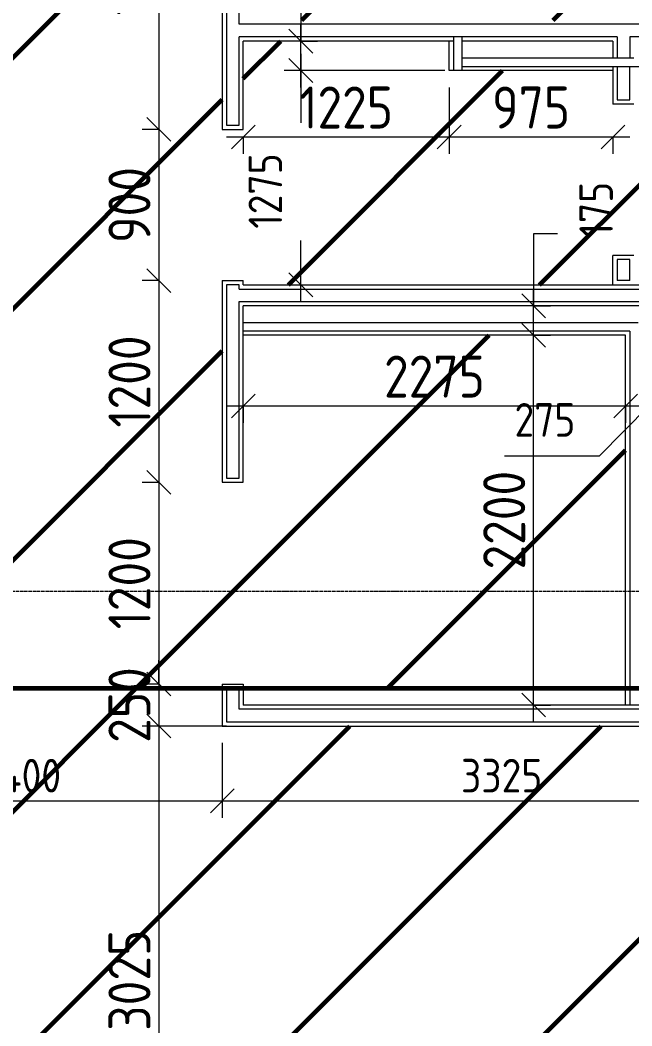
# Model space of a CAD drawing. Header units: millimetres. Extents: x -56773 to 323062, y -262288 to 76460.
# Drawn here: x 37006 to 40646, y -48044 to -42060 of the extents above; entities that cross this region are included whole.
import ezdxf

# ---------------------------------------------------------------- set-up
doc = ezdxf.new("R2010")
doc.units = ezdxf.units.MM
doc.linetypes.add('ADSK_Линия сетки', pattern=[25, 20, -2.5, 0, -2.5])
for name, color, linetype, lineweight in [('1.1) Шлифовка потолка', 5, 'Continuous', 60), ('Оси', 7, 'Continuous', 9), ('Размеры', 7, 'Continuous', 9), ('Стены несущие', 7, 'Continuous', 30), ('Стены отделка', 7, 'Continuous', 30), ('Стены штриховка', 7, 'Continuous', 9)]:
    doc.layers.add(name, color=color, linetype=linetype, lineweight=lineweight)
doc.styles.add('GOST Common_2', font='', dxfattribs={"width": 0.9, "height": 250})
doc.styles.add('GOST Common_3', font='', dxfattribs={"width": 0.9, "height": 200})
doc.styles.get('GOST Common_2').set_extended_font_data('GOST Common')
doc.styles.get('GOST Common_3').set_extended_font_data('GOST Common')
doc.dimstyles.new('ADSK_Основной_2_0_1', dxfattribs={"dimscale": 304.8, "dimtxt": 201.142999, "dimasz": 0.463911, "dimexe": 0.328084, "dimexo": 0.328084, "dimgap": 0.164042, "dimtad": 1, "dimdec": 3, "dimrnd": 0.001, "dimdsep": 46, "dimtxsty": 'GOST Common_3', "dimblk1": 'OBLIQUE', "dimblk2": 'OBLIQUE', "dimsah": 1, "dimcen": 0.09, "dimdle": 0.328084, "dimazin": 2, "dimtfac": 1, "dimtdec": 4, "dimtix": 1, "dimtmove": 1, "dimatfit": 3, "dimfxl": 1, "dimtvp": 1, "dimtolj": 1, "dimtzin": 0, "dimlwd": 20, "dimlwe": 20, "dimarcsym": 2})
doc.dimstyles.new('ADSK_Основной_2_0_2', dxfattribs={"dimscale": 304.8, "dimtxt": 201.142999, "dimasz": 0.463911, "dimexe": 0.328084, "dimexo": 0.328084, "dimgap": 0.164042, "dimtad": 1, "dimdec": 3, "dimrnd": 0.001, "dimdsep": 46, "dimtxsty": 'GOST Common_3', "dimblk1": 'OBLIQUE', "dimblk2": 'OBLIQUE', "dimsah": 1, "dimcen": 0.09, "dimdle": 0.328084, "dimazin": 2, "dimtfac": 1, "dimtdec": 4, "dimtix": 1, "dimtmove": 0, "dimatfit": 3, "dimfxl": 1, "dimtvp": 1, "dimtolj": 1, "dimtzin": 0, "dimlwd": 20, "dimlwe": 20, "dimarcsym": 2})
doc.dimstyles.new('ADSK_Основной_2_0_3', dxfattribs={"dimscale": 304.8, "dimtxt": 201.142999, "dimasz": 0.463911, "dimexe": 0.328084, "dimexo": 0.328084, "dimgap": 0.164042, "dimtad": 1, "dimdec": 3, "dimrnd": 0.001, "dimdsep": 46, "dimtxsty": 'GOST Common_2', "dimblk1": 'OBLIQUE', "dimblk2": 'OBLIQUE', "dimsah": 1, "dimcen": 0.09, "dimdle": 0.328084, "dimazin": 2, "dimtfac": 1, "dimtdec": 4, "dimtix": 1, "dimtmove": 0, "dimatfit": 3, "dimfxl": 1, "dimtvp": 1, "dimtolj": 1, "dimtzin": 0, "dimlwd": 20, "dimlwe": 20, "dimarcsym": 2})

# ---------------------------------------------------------------- blocks, each defined once
blk = doc.blocks.new('_Oblique')
at = {"color": 0, "linetype": 'ByBlock', "lineweight": -2}
blk.add_line((-0.5, -0.5), (0.5, 0.5), dxfattribs=at)
blk = doc.blocks.new('*D3856')
at = {"layer": 'Defpoints', "color": 0, "transparency": 16777216}
for p in [(35808.9, -46034.7), (38208.9, -46259.7), (38208.9, -46704.9)]:
    blk.add_point(p, dxfattribs=at)
at = {"layer": 'Размеры', "color": 0, "lineweight": 20, "transparency": 16777216}
for p, q in [((35808.9, -46134.7), (35808.9, -46804.9)), ((38208.9, -46359.7), (38208.9, -46804.9)), ((35708.9, -46704.9), (38308.9, -46704.9))]:
    blk.add_line(p, q, dxfattribs=at)
at = {"layer": 'Размеры', "color": 0, "lineweight": 20, "transparency": 16777216, "xscale": 141.4, "yscale": 141.4, "zscale": 141.4, "rotation": 180}
blk.add_blockref('_Oblique', (35808.9, -46704.9), dxfattribs=at)
at = {"layer": 'Размеры', "color": 0, "lineweight": 20, "transparency": 16777216, "xscale": 141.4, "yscale": 141.4, "zscale": 141.4}
blk.add_blockref('_Oblique', (38208.9, -46704.9), dxfattribs=at)
at = {"layer": 'Размеры', "color": 0, "lineweight": 9, "transparency": 16777216, "insert": (37008.9, -46554.9), "char_height": 200, "width": 625.93, "attachment_point": 5, "style": 'GOST Common_3'}
blk.add_mtext('\\A1;2400', dxfattribs=at)
blk = doc.blocks.new('*D3857')
at = {"layer": 'Defpoints', "color": 0, "transparency": 16777216}
for p in [(38208.9, -46259.7), (41533.9, -46604.9), (41533.9, -46704.9)]:
    blk.add_point(p, dxfattribs=at)
at = {"layer": 'Размеры', "color": 0, "lineweight": 20, "transparency": 16777216}
for p, q in [((38208.9, -46359.7), (38208.9, -46804.9)), ((38108.9, -46704.9), (41633.9, -46704.9)), ((41533.9, -46704.9), (41533.9, -46804.9))]:
    blk.add_line(p, q, dxfattribs=at)
at = {"layer": 'Размеры', "color": 0, "lineweight": 20, "transparency": 16777216, "xscale": 141.4, "yscale": 141.4, "zscale": 141.4, "rotation": 180}
blk.add_blockref('_Oblique', (38208.9, -46704.9), dxfattribs=at)
at = {"layer": 'Размеры', "color": 0, "lineweight": 20, "transparency": 16777216, "xscale": 141.4, "yscale": 141.4, "zscale": 141.4}
blk.add_blockref('_Oblique', (41533.9, -46704.9), dxfattribs=at)
at = {"layer": 'Размеры', "color": 0, "lineweight": 9, "transparency": 16777216, "insert": (39871.4, -46554.9), "char_height": 200, "width": 605.475, "attachment_point": 5, "style": 'GOST Common_3'}
blk.add_mtext('\\A1;3325', dxfattribs=at)
blk = doc.blocks.new('*D3650')
at = {"layer": 'Defpoints', "color": 0, "transparency": 16777216}
for p in [(40761.4, -39659.7), (40883.9, -39659.7), (40661.4, -42059.7)]:
    blk.add_point(p, dxfattribs=at)
at = {"layer": 'Размеры', "color": 0, "lineweight": 20, "transparency": 16777216}
for p, q in [((40761.4, -42159.7), (40761.4, -39559.7)), ((40783.9, -39659.7), (40661.4, -39659.7)), ((40761.4, -42059.7), (40861.4, -42059.7))]:
    blk.add_line(p, q, dxfattribs=at)
at = {"layer": 'Размеры', "color": 0, "lineweight": 20, "transparency": 16777216, "xscale": 141.4, "yscale": 141.4, "zscale": 141.4}
for p, rotation in [((40761.4, -39659.7), 90), ((40761.4, -42059.7), 270)]:
    blk.add_blockref('_Oblique', p, dxfattribs=dict(at, rotation=rotation))
at = {"layer": 'Размеры', "color": 0, "lineweight": 9, "transparency": 16777216, "insert": (40586.4, -40859.7), "char_height": 250, "width": 625.93, "attachment_point": 5, "rotation": 90, "style": 'GOST Common_2'}
blk.add_mtext('\\A1;2400', dxfattribs=at)
blk = doc.blocks.new('*D3652')
at = {"layer": 'Defpoints', "color": 0, "transparency": 16777216}
for p in [(38676.3, -42359.7), (39633.9, -42359.7), (38576.3, -43634.7)]:
    blk.add_point(p, dxfattribs=at)
at = {"layer": 'Размеры', "color": 0, "lineweight": 20, "transparency": 16777216}
for p, q in [((38676.3, -42259.7), (38676.3, -42670.7)), ((39533.9, -42359.7), (38576.3, -42359.7)), ((38676.3, -43734.7), (38676.3, -43370.7)), ((38676.3, -43634.7), (38776.3, -43634.7))]:
    blk.add_line(p, q, dxfattribs=at)
at = {"layer": 'Размеры', "color": 0, "lineweight": 20, "transparency": 16777216, "xscale": 141.4, "yscale": 141.4, "zscale": 141.4}
for p, rotation in [((38676.3, -42359.7), 90), ((38676.3, -43634.7), 270)]:
    blk.add_blockref('_Oblique', p, dxfattribs=dict(at, rotation=rotation))
at = {"layer": 'Размеры', "color": 0, "lineweight": 9, "transparency": 16777216, "insert": (38364.9, -43300.9), "char_height": 200, "width": 560.473, "attachment_point": 1, "rotation": 90, "line_spacing_factor": 1.022761, "style": 'GOST Common_3'}
blk.add_mtext('\\A1;1275', dxfattribs=at)
blk = doc.blocks.new('*D3653')
at = {"layer": 'Defpoints', "color": 0, "transparency": 16777216}
for p in [(38576.3, -42184.7), (38676.3, -42184.7), (39633.9, -42359.7)]:
    blk.add_point(p, dxfattribs=at)
at = {"layer": 'Размеры', "color": 0, "lineweight": 20, "transparency": 16777216}
for p, q in [((38817.7, -41788.2), (38676.3, -41788.2)), ((38676.3, -41788.2), (38676.3, -42184.7)), ((38676.3, -42459.7), (38676.3, -42084.7)), ((38676.3, -42184.7), (38776.3, -42184.7)), ((39533.9, -42359.7), (38576.3, -42359.7))]:
    blk.add_line(p, q, dxfattribs=at)
at = {"layer": 'Размеры', "color": 0, "lineweight": 20, "transparency": 16777216, "xscale": 141.4, "yscale": 141.4, "zscale": 141.4}
for p, rotation in [((38676.3, -42184.7), 90), ((38676.3, -42359.7), 270)]:
    blk.add_blockref('_Oblique', p, dxfattribs=dict(at, rotation=rotation))
at = {"layer": 'Размеры', "color": 0, "lineweight": 9, "transparency": 16777216, "insert": (38948.6, -41809.4), "char_height": 200, "width": 409.104, "attachment_point": 1, "rotation": 90, "line_spacing_factor": 1.022761, "style": 'GOST Common_3'}
blk.add_mtext('\\A1;175', dxfattribs=at)
blk = doc.blocks.new('*D3654')
at = {"layer": 'Defpoints', "color": 0, "transparency": 16777216}
for p in [(39558.9, -42359.7), (38333.9, -42654.6), (39558.9, -42754.6)]:
    blk.add_point(p, dxfattribs=at)
at = {"layer": 'Размеры', "color": 0, "lineweight": 20, "transparency": 16777216}
for p, q in [((39558.9, -42459.7), (39558.9, -42854.6)), ((38233.9, -42754.6), (39658.9, -42754.6)), ((38333.9, -42754.6), (38333.9, -42854.6))]:
    blk.add_line(p, q, dxfattribs=at)
at = {"layer": 'Размеры', "color": 0, "lineweight": 20, "transparency": 16777216, "xscale": 141.4, "yscale": 141.4, "zscale": 141.4, "rotation": 180}
blk.add_blockref('_Oblique', (38333.9, -42754.6), dxfattribs=at)
at = {"layer": 'Размеры', "color": 0, "lineweight": 20, "transparency": 16777216, "xscale": 141.4, "yscale": 141.4, "zscale": 141.4}
blk.add_blockref('_Oblique', (39558.9, -42754.6), dxfattribs=at)
at = {"layer": 'Размеры', "color": 0, "lineweight": 9, "transparency": 16777216, "insert": (38946.4, -42579.6), "char_height": 250, "width": 560.473, "attachment_point": 5, "style": 'GOST Common_2'}
blk.add_mtext('\\A1;1225', dxfattribs=at)
blk = doc.blocks.new('*D3655')
at = {"layer": 'Defpoints', "color": 0, "transparency": 16777216}
for p in [(39558.9, -42359.7), (40533.9, -42654.6), (40533.9, -42754.6)]:
    blk.add_point(p, dxfattribs=at)
at = {"layer": 'Размеры', "color": 0, "lineweight": 20, "transparency": 16777216}
for p, q in [((39558.9, -42459.7), (39558.9, -42854.6)), ((39458.9, -42754.6), (40633.9, -42754.6)), ((40533.9, -42754.6), (40533.9, -42854.6))]:
    blk.add_line(p, q, dxfattribs=at)
at = {"layer": 'Размеры', "color": 0, "lineweight": 20, "transparency": 16777216, "xscale": 141.4, "yscale": 141.4, "zscale": 141.4, "rotation": 180}
blk.add_blockref('_Oblique', (39558.9, -42754.6), dxfattribs=at)
at = {"layer": 'Размеры', "color": 0, "lineweight": 20, "transparency": 16777216, "xscale": 141.4, "yscale": 141.4, "zscale": 141.4}
blk.add_blockref('_Oblique', (40533.9, -42754.6), dxfattribs=at)
at = {"layer": 'Размеры', "color": 0, "lineweight": 9, "transparency": 16777216, "insert": (40046.4, -42579.6), "char_height": 250, "width": 454.106, "attachment_point": 5, "style": 'GOST Common_2'}
blk.add_mtext('\\A1;975', dxfattribs=at)
blk = doc.blocks.new('*D3656')
at = {"layer": 'Defpoints', "color": 0, "transparency": 16777216}
for p in [(38333.9, -44255.4), (40608.9, -44255.4), (40608.9, -44355.4)]:
    blk.add_point(p, dxfattribs=at)
at = {"layer": 'Размеры', "color": 0, "lineweight": 20, "transparency": 16777216}
for p, q in [((38233.9, -44355.4), (40708.9, -44355.4)), ((38333.9, -44355.4), (38333.9, -44455.4)), ((40608.9, -44355.4), (40608.9, -44455.4))]:
    blk.add_line(p, q, dxfattribs=at)
at = {"layer": 'Размеры', "color": 0, "lineweight": 20, "transparency": 16777216, "xscale": 141.4, "yscale": 141.4, "zscale": 141.4, "rotation": 180}
blk.add_blockref('_Oblique', (38333.9, -44355.4), dxfattribs=at)
at = {"layer": 'Размеры', "color": 0, "lineweight": 20, "transparency": 16777216, "xscale": 141.4, "yscale": 141.4, "zscale": 141.4}
blk.add_blockref('_Oblique', (40608.9, -44355.4), dxfattribs=at)
at = {"layer": 'Размеры', "color": 0, "lineweight": 9, "transparency": 16777216, "insert": (39471.4, -44180.4), "char_height": 250, "width": 605.475, "attachment_point": 5, "style": 'GOST Common_2'}
blk.add_mtext('\\A1;2275', dxfattribs=at)
blk = doc.blocks.new('*D3657')
at = {"layer": 'Defpoints', "color": 0, "transparency": 16777216}
for p in [(40608.9, -44255.4), (40883.9, -44255.4), (40883.9, -44355.4)]:
    blk.add_point(p, dxfattribs=at)
at = {"layer": 'Размеры', "color": 0, "lineweight": 20, "transparency": 16777216}
for p, q in [((40746.4, -44355.4), (40451.5, -44654.7)), ((40508.9, -44355.4), (40983.9, -44355.4)), ((40608.9, -44355.4), (40608.9, -44455.4)), ((40883.9, -44355.4), (40883.9, -44455.4)), ((40451.5, -44654.7), (39888.6, -44654.7))]:
    blk.add_line(p, q, dxfattribs=at)
at = {"layer": 'Размеры', "color": 0, "lineweight": 20, "transparency": 16777216, "xscale": 141.4, "yscale": 141.4, "zscale": 141.4, "rotation": 180}
blk.add_blockref('_Oblique', (40608.9, -44355.4), dxfattribs=at)
at = {"layer": 'Размеры', "color": 0, "lineweight": 20, "transparency": 16777216, "xscale": 141.4, "yscale": 141.4, "zscale": 141.4}
blk.add_blockref('_Oblique', (40883.9, -44355.4), dxfattribs=at)
at = {"layer": 'Размеры', "color": 0, "lineweight": 9, "transparency": 16777216, "insert": (39947.4, -44338.1), "char_height": 200, "width": 454.106, "attachment_point": 1, "line_spacing_factor": 1.022761, "style": 'GOST Common_3'}
blk.add_mtext('\\A1;275', dxfattribs=at)
blk = doc.blocks.new('*D3658')
at = {"layer": 'Defpoints', "color": 0, "transparency": 16777216}
for p in [(39961.4, -43934.7), (40061.4, -43934.7), (39961.4, -46134.7)]:
    blk.add_point(p, dxfattribs=at)
at = {"layer": 'Размеры', "color": 0, "lineweight": 20, "transparency": 16777216}
for p, q in [((40061.4, -46234.7), (40061.4, -43834.7)), ((40061.4, -43934.7), (40161.4, -43934.7)), ((40061.4, -46134.7), (40161.4, -46134.7))]:
    blk.add_line(p, q, dxfattribs=at)
at = {"layer": 'Размеры', "color": 0, "lineweight": 20, "transparency": 16777216, "xscale": 141.4, "yscale": 141.4, "zscale": 141.4}
for p, rotation in [((40061.4, -43934.7), 90), ((40061.4, -46134.7), 270)]:
    blk.add_blockref('_Oblique', p, dxfattribs=dict(at, rotation=rotation))
at = {"layer": 'Размеры', "color": 0, "lineweight": 9, "transparency": 16777216, "insert": (39886.4, -45034.7), "char_height": 250, "width": 605.475, "attachment_point": 5, "rotation": 90, "style": 'GOST Common_2'}
blk.add_mtext('\\A1;2200', dxfattribs=at)
blk = doc.blocks.new('*D3659')
at = {"layer": 'Defpoints', "color": 0, "transparency": 16777216}
for p in [(39961.4, -43759.7), (40061.4, -43759.7), (39961.4, -43934.7)]:
    blk.add_point(p, dxfattribs=at)
at = {"layer": 'Размеры', "color": 0, "lineweight": 20, "transparency": 16777216}
for p, q in [((40202.8, -43331.7), (40061.4, -43331.7)), ((40061.4, -43331.7), (40061.4, -43759.7)), ((40061.4, -44034.7), (40061.4, -43659.7)), ((40061.4, -43759.7), (40161.4, -43759.7)), ((40061.4, -43934.7), (40161.4, -43934.7))]:
    blk.add_line(p, q, dxfattribs=at)
at = {"layer": 'Размеры', "color": 0, "lineweight": 20, "transparency": 16777216, "xscale": 141.4, "yscale": 141.4, "zscale": 141.4}
for p, rotation in [((40061.4, -43759.7), 90), ((40061.4, -43934.7), 270)]:
    blk.add_blockref('_Oblique', p, dxfattribs=dict(at, rotation=rotation))
at = {"layer": 'Размеры', "color": 0, "lineweight": 9, "transparency": 16777216, "insert": (40333.7, -43352.9), "char_height": 200, "width": 409.104, "attachment_point": 1, "rotation": 90, "line_spacing_factor": 1.022761, "style": 'GOST Common_3'}
blk.add_mtext('\\A1;175', dxfattribs=at)
blk = doc.blocks.new('*D3677')
at = {"layer": 'Defpoints', "color": 0, "transparency": 16777216}
for p in [(37931.3, -40784.7), (37831.3, -42709.7), (37931.3, -42709.7)]:
    blk.add_point(p, dxfattribs=at)
at = {"layer": 'Размеры', "color": 0, "lineweight": 20, "transparency": 16777216}
for p, q in [((37831.3, -40684.7), (37831.3, -42809.7)), ((37831.3, -40784.7), (37731.3, -40784.7)), ((37831.3, -42709.7), (37731.3, -42709.7))]:
    blk.add_line(p, q, dxfattribs=at)
at = {"layer": 'Размеры', "color": 0, "lineweight": 20, "transparency": 16777216, "xscale": 141.4, "yscale": 141.4, "zscale": 141.4}
for p, rotation in [((37831.3, -40784.7), 90), ((37831.3, -42709.7), 270)]:
    blk.add_blockref('_Oblique', p, dxfattribs=dict(at, rotation=rotation))
at = {"layer": 'Размеры', "color": 0, "lineweight": 9, "transparency": 16777216, "insert": (37656.3, -41747.2), "char_height": 250, "width": 560.473, "attachment_point": 5, "rotation": 90, "style": 'GOST Common_2'}
blk.add_mtext('\\A1;1925', dxfattribs=at)
blk = doc.blocks.new('*D3678')
at = {"layer": 'Defpoints', "color": 0, "transparency": 16777216}
for p in [(37931.3, -42709.7), (37831.3, -43609.7), (37931.3, -43609.7)]:
    blk.add_point(p, dxfattribs=at)
at = {"layer": 'Размеры', "color": 0, "lineweight": 20, "transparency": 16777216}
for p, q in [((37831.3, -42609.7), (37831.3, -43709.7)), ((37831.3, -42709.7), (37731.3, -42709.7)), ((37831.3, -43609.7), (37731.3, -43609.7))]:
    blk.add_line(p, q, dxfattribs=at)
at = {"layer": 'Размеры', "color": 0, "lineweight": 20, "transparency": 16777216, "xscale": 141.4, "yscale": 141.4, "zscale": 141.4}
for p, rotation in [((37831.3, -42709.7), 90), ((37831.3, -43609.7), 270)]:
    blk.add_blockref('_Oblique', p, dxfattribs=dict(at, rotation=rotation))
at = {"layer": 'Размеры', "color": 0, "lineweight": 9, "transparency": 16777216, "insert": (37656.3, -43159.7), "char_height": 250, "width": 454.106, "attachment_point": 5, "rotation": 90, "style": 'GOST Common_2'}
blk.add_mtext('\\A1;900', dxfattribs=at)
blk = doc.blocks.new('*D3679')
at = {"layer": 'Defpoints', "color": 0, "transparency": 16777216}
for p in [(37931.3, -43609.7), (37831.3, -44809.7), (37931.3, -44809.7)]:
    blk.add_point(p, dxfattribs=at)
at = {"layer": 'Размеры', "color": 0, "lineweight": 20, "transparency": 16777216}
for p, q in [((37831.3, -43509.7), (37831.3, -44909.7)), ((37831.3, -43609.7), (37731.3, -43609.7)), ((37831.3, -44809.7), (37731.3, -44809.7))]:
    blk.add_line(p, q, dxfattribs=at)
at = {"layer": 'Размеры', "color": 0, "lineweight": 20, "transparency": 16777216, "xscale": 141.4, "yscale": 141.4, "zscale": 141.4}
for p, rotation in [((37831.3, -43609.7), 90), ((37831.3, -44809.7), 270)]:
    blk.add_blockref('_Oblique', p, dxfattribs=dict(at, rotation=rotation))
at = {"layer": 'Размеры', "color": 0, "lineweight": 9, "transparency": 16777216, "insert": (37656.3, -44209.7), "char_height": 250, "width": 560.473, "attachment_point": 5, "rotation": 90, "style": 'GOST Common_2'}
blk.add_mtext('\\A1;1200', dxfattribs=at)
blk = doc.blocks.new('*D3680')
at = {"layer": 'Defpoints', "color": 0, "transparency": 16777216}
for p in [(37931.3, -44809.7), (37831.3, -46009.7), (37931.3, -46009.7)]:
    blk.add_point(p, dxfattribs=at)
at = {"layer": 'Размеры', "color": 0, "lineweight": 20, "transparency": 16777216}
for p, q in [((37831.3, -44709.7), (37831.3, -46109.7)), ((37831.3, -44809.7), (37731.3, -44809.7)), ((37831.3, -46009.7), (37731.3, -46009.7))]:
    blk.add_line(p, q, dxfattribs=at)
at = {"layer": 'Размеры', "color": 0, "lineweight": 20, "transparency": 16777216, "xscale": 141.4, "yscale": 141.4, "zscale": 141.4}
for p, rotation in [((37831.3, -44809.7), 90), ((37831.3, -46009.7), 270)]:
    blk.add_blockref('_Oblique', p, dxfattribs=dict(at, rotation=rotation))
at = {"layer": 'Размеры', "color": 0, "lineweight": 9, "transparency": 16777216, "insert": (37656.3, -45409.7), "char_height": 250, "width": 560.473, "attachment_point": 5, "rotation": 90, "style": 'GOST Common_2'}
blk.add_mtext('\\A1;1200', dxfattribs=at)
blk = doc.blocks.new('*D3681')
at = {"layer": 'Defpoints', "color": 0, "transparency": 16777216}
for p in [(37931.3, -46009.7), (37831.3, -46259.7), (38333.9, -46259.7)]:
    blk.add_point(p, dxfattribs=at)
at = {"layer": 'Размеры', "color": 0, "lineweight": 20, "transparency": 16777216}
for p, q in [((37831.3, -46009.7), (37831.3, -45868.3)), ((37831.3, -46009.7), (37731.3, -46009.7)), ((37831.3, -46009.7), (37831.3, -46259.7)), ((38233.9, -46259.7), (37731.3, -46259.7)), ((37831.3, -46259.7), (37831.3, -46401.1))]:
    blk.add_line(p, q, dxfattribs=at)
at = {"layer": 'Размеры', "color": 0, "lineweight": 20, "transparency": 16777216, "xscale": 141.4, "yscale": 141.4, "zscale": 141.4}
for p, rotation in [((37831.3, -46009.7), 270), ((37831.3, -46259.7), 90)]:
    blk.add_blockref('_Oblique', p, dxfattribs=dict(at, rotation=rotation))
at = {"layer": 'Размеры', "color": 0, "lineweight": 9, "transparency": 16777216, "insert": (37656.3, -46134.7), "char_height": 250, "width": 454.106, "attachment_point": 5, "rotation": 90, "style": 'GOST Common_2'}
blk.add_mtext('\\A1;250', dxfattribs=at)
blk = doc.blocks.new('*D3682')
at = {"layer": 'Defpoints', "color": 0, "transparency": 16777216}
for p in [(38333.9, -46259.7), (37831.3, -49284.7), (37931.3, -49284.7)]:
    blk.add_point(p, dxfattribs=at)
at = {"layer": 'Размеры', "color": 0, "lineweight": 20, "transparency": 16777216}
for p, q in [((37831.3, -46159.7), (37831.3, -49384.7)), ((38233.9, -46259.7), (37731.3, -46259.7)), ((37831.3, -49284.7), (37731.3, -49284.7))]:
    blk.add_line(p, q, dxfattribs=at)
at = {"layer": 'Размеры', "color": 0, "lineweight": 20, "transparency": 16777216, "xscale": 141.4, "yscale": 141.4, "zscale": 141.4}
for p, rotation in [((37831.3, -46259.7), 90), ((37831.3, -49284.7), 270)]:
    blk.add_blockref('_Oblique', p, dxfattribs=dict(at, rotation=rotation))
at = {"layer": 'Размеры', "color": 0, "lineweight": 9, "transparency": 16777216, "insert": (37656.3, -47772.2), "char_height": 250, "width": 605.475, "attachment_point": 5, "rotation": 90, "style": 'GOST Common_2'}
blk.add_mtext('\\A1;3025', dxfattribs=at)

msp = doc.modelspace()

# ---------------------------------------------------------------- hatches: boundary and pattern name
at = {"layer": '1.1) Шлифовка потолка', "transparency": 33554687}
h = msp.add_hatch(dxfattribs=at)
h.set_pattern_fill('ANSI31', color=5, scale=333)
h.paths.add_polyline_path([(43008.9343, -43759.6624), (41008.9343, -43759.6624), (41008.9343, -45259.6624), (41283.9343, -45259.6624), (41308.9343, -45259.6624), (41308.9343, -46034.6624), (43008.9343, -46034.6624)], flags=17)
h.paths.add_polyline_path([(40608.9343, -43934.6624), (38333.9343, -43934.6624), (38333.9343, -44809.6624), (38208.9343, -44809.6624), (38208.9343, -43609.6624), (38333.9343, -43609.6624), (38333.9343, -43634.6624), (40533.9343, -43634.6624), (40533.9343, -43459.6624), (40658.9343, -43459.6624), (40658.9343, -43634.6624), (43008.9343, -43634.6624), (43008.9343, -42359.6624), (40658.9343, -42359.6624), (40658.9343, -42559.6624), (40533.9343, -42559.6624), (40533.9343, -42359.6624), (39633.9343, -42359.6624), (39583.9343, -42359.6624), (39558.9343, -42359.6624), (39558.9343, -42184.6624), (38333.9343, -42184.6624), (38333.9343, -42709.6624), (38208.9343, -42709.6624), (38208.9343, -40784.6624), (38333.9343, -40784.6624), (38333.9343, -42059.6624), (41283.9343, -42059.6624), (41283.9343, -41859.6624), (41333.9343, -41859.6624), (41333.9343, -42059.6624), (43008.9343, -42059.6624), (43008.9343, -40909.6624), (41333.9343, -40909.6624), (41333.9343, -41119.6624), (41283.9343, -41119.6624), (41283.9343, -40709.6624), (41333.9343, -40709.6624), (41333.9343, -40859.6624), (43008.9343, -40859.6624), (43008.9343, -39734.6624), (41333.9343, -39734.6624), (41333.9343, -39969.6624), (41283.9343, -39969.6624), (41283.9343, -39709.6624), (41283.9343, -39659.6624), (40883.9343, -39659.6624), (40883.9343, -39509.6624), (40283.9343, -39509.6624), (38683.9343, -39509.6624), (38333.9343, -39509.6624), (38333.9343, -39884.6624), (38208.9343, -39884.6624), (38208.9343, -39509.6624), (37483.9343, -39509.6624), (35883.9343, -39509.6624), (35808.9343, -39509.6624), (35808.9343, -45209.6624), (35808.9343, -46034.6624), (38208.9343, -46034.6624), (38208.9343, -46009.6624), (38333.9343, -46009.6624), (38333.9343, -46034.6624), (40608.9343, -46034.6624)])
h.paths.add_polyline_path([(35683.9343, -39509.6624), (35283.9343, -39509.6624), (35283.9343, -39659.6624), (34883.9343, -39659.6624), (34883.9343, -39509.6624), (34283.9343, -39509.6624), (32683.9343, -39509.6624), (31883.9343, -39509.6624), (31883.9343, -40259.6624), (31758.9343, -40259.6624), (31758.9343, -39509.6624), (31408.9343, -39509.6624), (31408.9343, -39260.0253), (29958.9343, -39260.0253), (29958.9343, -39509.6624), (29408.9343, -39509.6624), (29408.9343, -40109.6624), (29283.9343, -40109.6624), (29283.9343, -39659.6624), (28883.9343, -39659.6624), (28883.9343, -39509.6624), (28283.9343, -39509.6624), (26683.9343, -39509.6624), (26258.9343, -39509.6624), (26258.9343, -44034.6624), (26133.9343, -44034.6624), (26133.9343, -39509.6624), (25483.9343, -39509.6624), (23883.9343, -39509.6624), (23283.9343, -39509.6624), (23283.9343, -39659.6624), (23008.9343, -39659.6624), (23008.9343, -39831.6624), (22883.9343, -39831.6624), (22883.9343, -39659.6624), (22883.9343, -39509.6624), (22283.9343, -39509.6624), (20683.9343, -39509.6624), (19483.9343, -39509.6624), (17883.9343, -39509.6624), (17283.9343, -39509.6624), (17283.9343, -39659.6624), (17283.9343, -45184.6624), (17958.9343, -45184.6624), (17958.9343, -46034.6624), (22208.9343, -46034.6624), (22208.9343, -45184.6624), (22883.9343, -45184.6624), (22883.9343, -40931.6624), (23008.9343, -40931.6624), (23008.9343, -41031.6624), (23183.9343, -41031.6624), (23183.9343, -43384.6624), (23408.9343, -43384.6624), (23408.9343, -43509.6624), (23183.9343, -43509.6624), (23183.9343, -45009.6624), (24683.9343, -45009.6624), (24683.9343, -43509.6624), (24308.9343, -43509.6624), (24308.9343, -43384.6624), (24808.9343, -43384.6624), (24808.9343, -45184.6624), (26133.9343, -45184.6624), (26133.9343, -45034.6624), (26258.9343, -45034.6624), (26258.9343, -45184.6624), (26673.9343, -45184.6624), (26738.9343, -45184.6624), (31758.9343, -45184.6624), (31758.9343, -44334.6624), (31883.9343, -44334.6624), (31883.9343, -45009.6624), (33883.9343, -45009.6624), (33883.9343, -43259.6624), (31883.9343, -43259.6624), (31883.9343, -43334.6624), (31758.9343, -43334.6624), (31758.9343, -43084.6624), (31883.9343, -43084.6624), (31883.9343, -43134.6624), (34008.9343, -43134.6624), (34008.9343, -45184.6624), (35683.9343, -45184.6624)])
h.paths.add_polyline_path([(31883.9343, -42134.6624), (31758.9343, -42134.6624), (31758.9343, -42084.6624), (29408.9343, -42084.6624), (29408.9343, -42644.6624), (29208.9343, -42644.6624), (29208.9343, -42519.6624), (29283.9343, -42519.6624), (29283.9343, -41559.6624), (29408.9343, -41559.6624), (29408.9343, -41959.6624), (31758.9343, -41959.6624), (31758.9343, -41409.6624), (31883.9343, -41409.6624)], flags=16)
h.paths.add_polyline_path([(28308.9343, -42644.6624), (28246.4343, -42644.6624), (28246.4343, -42519.6624), (28308.9343, -42519.6624)], flags=16)
h.paths.add_polyline_path([(28283.9343, -42619.6624), (28271.4343, -42619.6624), (28271.4343, -42544.6624), (28283.9343, -42544.6624)], flags=0)
h.paths.add_polyline_path([(17158.9343, -39659.6624), (16883.9343, -39659.6624), (16883.9343, -39509.6624), (16283.9343, -39509.6624), (16283.9343, -39659.6624), (15883.9343, -39659.6624), (15883.9343, -39509.6624), (13883.9343, -39509.6624), (13883.9343, -45184.6624), (14683.9343, -45184.6624), (14683.9343, -45909.6624), (14758.9343, -45909.6624), (14758.9343, -46034.6624), (15808.9343, -46034.6624), (15808.9343, -45909.6624), (15858.9343, -45909.6624), (15858.9343, -45184.6624), (17158.9343, -45184.6624)])
h.paths.add_polyline_path([(7483.9343, -42089.6624), (7608.9343, -42089.6624), (7608.9343, -42459.6624), (10083.9343, -42459.6624), (10083.9343, -39659.6624), (9883.9343, -39659.6624), (9883.9343, -39509.6624), (9233.9343, -39509.6624), (9233.9343, -39335.0253), (7783.9343, -39335.0253), (7783.9343, -39509.6624), (7608.9343, -39509.6624), (7608.9343, -40889.6624), (7483.9343, -40889.6624), (7483.9343, -39509.6624), (6483.9343, -39509.6624), (4883.9343, -39509.6624), (4283.9343, -39509.6624), (4283.9343, -39659.6624), (3883.9343, -39659.6624), (3883.9343, -39509.6624), (3783.9343, -39509.6624), (3783.9343, -43734.6624), (5708.9343, -43734.6624), (5708.9343, -44024.6624), (5583.9343, -44024.6624), (5583.9343, -43859.6624), (3963.9343, -43859.6624), (3963.9343, -45184.6624), (4358.9343, -45184.6624), (4358.9343, -45909.6624), (4458.9343, -45909.6624), (4458.9343, -46034.6624), (5458.9343, -46034.6624), (5458.9343, -45909.6624), (5583.9343, -45909.6624), (5583.9343, -45024.6624), (5708.9343, -45024.6624), (5708.9343, -45184.6624), (7483.9343, -45184.6624), (7483.9343, -43959.6624), (7608.9343, -43959.6624), (7608.9343, -45084.6624), (9808.9343, -45084.6624), (9808.9343, -42584.6624), (7608.9343, -42584.6624), (7608.9343, -42759.6624), (7483.9343, -42759.6624)])
h.paths.add_polyline_path([(-279.9231, -39035.8771), (34.3626, -39035.8771), (34.3626, -38735.8771), (-279.9231, -38735.8771)], flags=9)
h = msp.add_hatch(dxfattribs=at)
h.set_pattern_fill('ANSI31', color=5, scale=333)
h.paths.add_polyline_path([(51691.5932, -46259.6624), (50633.9343, -46259.6624), (50608.9343, -46259.6624), (50608.9343, -46034.6624), (47083.9343, -46034.6624), (47083.9343, -46259.6624), (42433.9343, -46259.6624), (42433.9343, -46134.6624), (43008.9343, -46134.6624), (43008.9343, -46034.6624), (41308.9343, -46034.6624), (41308.9343, -46134.6624), (41533.9343, -46134.6624), (41533.9343, -46259.6624), (38208.9343, -46259.6624), (38208.9343, -46034.6624), (29283.9343, -46034.6624), (29283.9343, -46634.6624), (29158.9343, -46634.6624), (29158.9343, -46034.6624), (-2491.0657, -46034.6624), (-2491.0657, -49284.6624), (29158.9343, -49284.6624), (29158.9343, -48684.6624), (29283.9343, -48684.6624), (29283.9343, -49284.6624), (51691.5932, -49284.6624)])

# ---------------------------------------------------------------- linework, layer by layer
at = {"layer": '1.1) Шлифовка потолка'}
msp.add_lwpolyline([(51691.5932, -49284.6624), (-2491.0657, -49284.6624), (-2491.0657, -46034.6624), (51691.5932, -46034.6624)], close=True, dxfattribs=at)
at = {"layer": 'Оси', "linetype": 'ADSK_Линия сетки', "lineweight": 5}
msp.add_line((63681.4538, -45459.6624), (-23956.1623, -45459.6624), dxfattribs=at)
at = {"layer": 'Стены несущие', "lineweight": 9}
for p, q in [((38208.9343, -40784.6624), (38208.9343, -42709.6624)), ((38333.9343, -42709.6624), (38333.9343, -42184.6624)), ((39558.9343, -42184.6624), (38333.9343, -42184.6624)), ((40533.9343, -42184.6624), (39633.9343, -42184.6624)), ((39633.9343, -42184.6624), (39633.9343, -42359.6624)), ((40533.9343, -42184.6624), (40533.9343, -42284.6624)), ((39633.9343, -42284.6624), (40533.9343, -42284.6624)), ((39633.9343, -42359.6624), (39583.9343, -42359.6624)), ((40533.9343, -42359.6624), (40533.9343, -42559.6624)), ((40658.9343, -42559.6624), (40533.9343, -42559.6624)), ((38208.9343, -42709.6624), (38333.9343, -42709.6624)), ((40533.9343, -43634.6624), (40533.9343, -43459.6624)), ((40658.9343, -43459.6624), (40533.9343, -43459.6624)), ((38208.9343, -43609.6624), (38208.9343, -44809.6624)), ((38208.9343, -43609.6624), (38333.9343, -43609.6624)), ((38333.9343, -43634.6624), (38333.9343, -43609.6624)), ((38333.9343, -43634.6624), (43008.9343, -43634.6624)), ((38333.9343, -44809.6624), (38333.9343, -43759.6624)), ((40883.9343, -43759.6624), (38333.9343, -43759.6624)), ((38333.9343, -43859.6624), (40683.9343, -43859.6624)), ((38208.9343, -44809.6624), (38333.9343, -44809.6624)), ((38208.9343, -46009.6624), (38208.9343, -46259.6624)), ((38208.9343, -46009.6624), (38333.9343, -46009.6624)), ((38333.9343, -46009.6624), (38333.9343, -46134.6624)), ((40883.9343, -46134.6624), (38333.9343, -46134.6624)), ((38208.9343, -46259.6624), (41533.9343, -46259.6624))]:
    msp.add_line(p, q, dxfattribs=at)
at = {"layer": 'Стены отделка', "lineweight": 18}
for p, q in [((39558.9343, -42359.6624), (39558.9343, -42184.6624)), ((39583.9343, -42359.6624), (39558.9343, -42359.6624)), ((40533.9343, -42359.6624), (39633.9343, -42359.6624)), ((40608.9343, -43934.6624), (38333.9343, -43934.6624)), ((40608.9343, -46134.6624), (40608.9343, -43934.6624))]:
    msp.add_line(p, q, dxfattribs=at)
at = {"layer": 'Стены штриховка', "lineweight": 9}
for p, q in [((38233.9343, -40809.6624), (38233.9343, -42684.6624)), ((38308.9343, -42084.6624), (38308.9343, -40809.6624)), ((43283.9343, -42084.6624), (38308.9343, -42084.6624)), ((38308.9343, -42684.6624), (38308.9343, -42159.6624)), ((40558.9343, -42159.6624), (38308.9343, -42159.6624)), ((39583.9343, -42184.6624), (39558.9343, -42184.6624)), ((39583.9343, -42159.6624), (39583.9343, -42359.6624)), ((39633.9343, -42159.6624), (39633.9343, -42184.6624)), ((40558.9343, -42159.6624), (40558.9343, -42284.6624)), ((43283.9343, -42159.6624), (40633.9343, -42159.6624)), ((40633.9343, -42159.6624), (40633.9343, -42284.6624)), ((40533.9343, -42284.6624), (40658.9343, -42284.6624)), ((39633.9343, -42334.6624), (43033.9343, -42334.6624)), ((40533.9343, -42334.6624), (40533.9343, -42359.6624)), ((40558.9343, -42334.6624), (40558.9343, -42534.6624)), ((40633.9343, -42534.6624), (40633.9343, -42334.6624)), ((40558.9343, -42534.6624), (40633.9343, -42534.6624)), ((38233.9343, -42684.6624), (38308.9343, -42684.6624)), ((40633.9343, -43484.6624), (40558.9343, -43484.6624)), ((40558.9343, -43484.6624), (40558.9343, -43609.6624)), ((40633.9343, -43609.6624), (40633.9343, -43484.6624)), ((40633.9343, -43609.6624), (40558.9343, -43609.6624)), ((38233.9343, -43634.6624), (38233.9343, -44784.6624)), ((38308.9343, -43634.6624), (38233.9343, -43634.6624)), ((38308.9343, -43659.6624), (38308.9343, -43634.6624)), ((38308.9343, -43659.6624), (43283.9343, -43659.6624)), ((38308.9343, -44784.6624), (38308.9343, -43734.6624)), ((38308.9343, -43734.6624), (40908.9343, -43734.6624)), ((40633.9343, -43909.6624), (38333.9343, -43909.6624)), ((40633.9343, -43909.6624), (40633.9343, -46134.6624)), ((38233.9343, -44784.6624), (38308.9343, -44784.6624)), ((38308.9343, -46034.6624), (38233.9343, -46034.6624)), ((38233.9343, -46034.6624), (38233.9343, -46234.6624)), ((38308.9343, -46159.6624), (38308.9343, -46034.6624)), ((40908.9343, -46159.6624), (38308.9343, -46159.6624)), ((38233.9343, -46234.6624), (41508.9343, -46234.6624))]:
    msp.add_line(p, q, dxfattribs=at)

# ---------------------------------------------------------------- dimensions: what is measured, and where the dimension line sits
at = {"layer": 'Размеры', "lineweight": 9}
for base, p1, p2, override, picture, middle in [((40761.3899, -39659.6624), (40661.405, -42059.6624), (40883.9343, -39659.6624), {"dimpost": '<>', "dimfxl": 2410.294442}, '*D3650', (40586.3899, -40859.6624)), ((37831.2657, -42709.6624), (37931.2506, -40784.6624), (37931.2506, -42709.6624), {"dimpost": '<>', "dimfxl": 1925}, '*D3677', (37656.2657, -41747.1624)), ((37831.2657, -43609.6624), (37931.2506, -42709.6624), (37931.2506, -43609.6624), {"dimpost": '<>', "dimfxl": 900}, '*D3678', (37656.2657, -43159.6624)), ((37831.2657, -44809.6624), (37931.2506, -43609.6624), (37931.2506, -44809.6624), {"dimpost": '<>', "dimfxl": 1200}, '*D3679', (37656.2657, -44209.6624)), ((40061.3899, -43934.6624), (39961.405, -46134.6624), (39961.405, -43934.6624), {"dimpost": '<>', "dimfxl": 2200}, '*D3658', (39886.3899, -45034.6624)), ((37831.2657, -46009.6624), (37931.2506, -44809.6624), (37931.2506, -46009.6624), {"dimpost": '<>', "dimfxl": 1200}, '*D3680', (37656.2657, -45409.6624)), ((37831.2657, -46259.6624), (37931.2506, -46009.6624), (38333.9343, -46259.6624), {"dimpost": '<>', "dimfxl": 473.976945}, '*D3681', (37656.2657, -46134.6624)), ((37831.2657, -49284.6624), (38333.9343, -46259.6624), (37931.2506, -49284.6624), {"dimpost": '<>', "dimfxl": 3051.68464}, '*D3682', (37656.2657, -47772.1624))]:
    dim = msp.add_linear_dim(base=base, p1=p1, p2=p2, angle=90, dimstyle='ADSK_Основной_2_0_3', override=override, dxfattribs=at)
    dim.commit()
    dim.dimension.update_dxf_attribs({"geometry": picture, "text_midpoint": middle})
for base, p1, p2, override, picture, middle in [((38676.2541, -42184.6624), (39633.9343, -42359.6624), (38576.2692, -42184.6624), {"dimpost": '<>', "dimfxl": 1072.045048}, '*D3653', (38790.954, -41788.1601)), ((38676.2541, -42359.6624), (38576.2692, -43634.6624), (39633.9343, -42359.6624), {"dimpost": '<>', "dimfxl": 1656.587029}, '*D3652', (38498.2217, -43020.6705)), ((40061.3899, -43759.6624), (39961.405, -43934.6624), (39961.405, -43759.6624), {"dimpost": '<>', "dimfxl": 175}, '*D3659', (40199.1645, -43331.6898))]:
    dim = msp.add_linear_dim(base=base, p1=p1, p2=p2, angle=90, dimstyle='ADSK_Основной_2_0_1', override=override, dxfattribs=at)
    dim.commit()
    dim.dimension.update_dxf_attribs({"geometry": picture, "text_midpoint": middle, "dimtype": 160, "text_rotation": 90})
for base, p1, p2, dimstyle, override, picture, middle in [((39558.9343, -42754.5953), (38333.9343, -42654.6104), (39558.9343, -42359.6624), 'ADSK_Основной_2_0_3', {"dimpost": '<>', "dimfxl": 1260.007676}, '*D3654', (38946.4343, -42579.5953)), ((40533.9343, -42754.5953), (39558.9343, -42359.6624), (40533.9343, -42654.6104), 'ADSK_Основной_2_0_3', {"dimpost": '<>', "dimfxl": 1018.636021}, '*D3655', (40046.4343, -42579.5953)), ((40608.9343, -44355.4147), (38333.9343, -44255.4298), (40608.9343, -44255.4298), 'ADSK_Основной_2_0_3', {"dimpost": '<>', "dimfxl": 2275}, '*D3656', (39471.4343, -44180.4147)), ((38208.9343, -46704.8769), (35808.9343, -46034.6624), (38208.9343, -46259.6624), 'ADSK_Основной_2_0_2', {"dimpost": '<>', "dimfxl": 2410.523802}, '*D3856', (37008.9343, -46554.8769)), ((41533.9343, -46704.8769), (38208.9343, -46259.6624), (41533.9343, -46604.892), 'ADSK_Основной_2_0_2', {"dimpost": '<>', "dimfxl": 3342.874288}, '*D3857', (39871.4343, -46554.8769))]:
    dim = msp.add_linear_dim(base=base, p1=p1, p2=p2, dimstyle=dimstyle, override=override, dxfattribs=at)
    dim.commit()
    dim.dimension.update_dxf_attribs({"geometry": picture, "text_midpoint": middle})
dim = msp.add_linear_dim(base=(40883.9343, -44355.4147), p1=(40608.9343, -44255.4298), p2=(40883.9343, -44255.4298), dimstyle='ADSK_Основной_2_0_1', override={"dimpost": '<>', "dimfxl": 275}, dxfattribs=at)
dim.commit()
dim.dimension.update_dxf_attribs({"geometry": '*D3657', "text_midpoint": (40401.4859, -44654.7478), "dimtype": 160})

doc.saveas('drawing.dxf')
